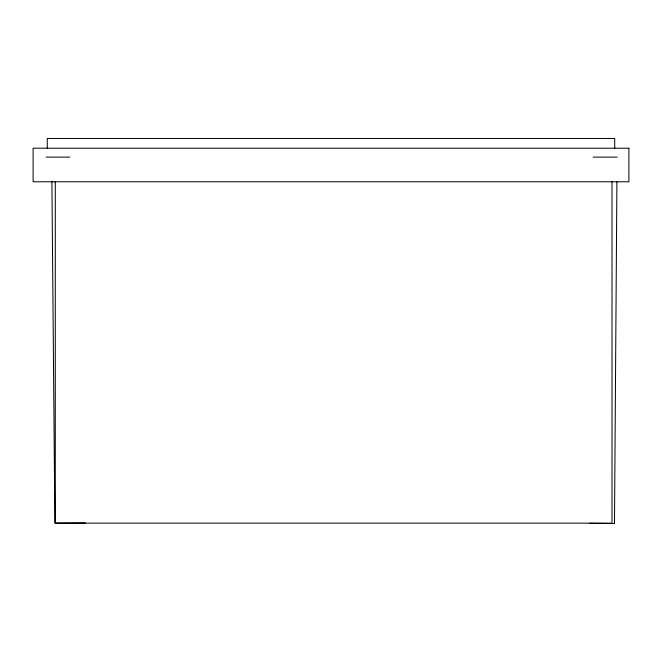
<?xml version="1.0" encoding="UTF-8"?>
<svg xmlns="http://www.w3.org/2000/svg" width="662" height="662" viewBox="0 0 662 662"><rect width="100%" height="100%" fill="white"/><g stroke="black" fill="none" stroke-linecap="round" stroke-linejoin="round"><path stroke-width="0.99" d="M616.91 181.802L614.485 523.543L589.668 523.319M85.415 522.922L54.888 523.146L51.909 181.405M46.042 157.117L69.833 157.117M593.169 157.117L617.241 157.117M614.733 148.205L614.733 138.457L47.267 138.457L47.267 148.205M612.011 181.777L612.011 523.146L55.285 523.146L55.285 181.777M628.9 148.205L33.1 148.205L33.1 181.777L628.9 181.777L628.9 148.205"/></g></svg>
